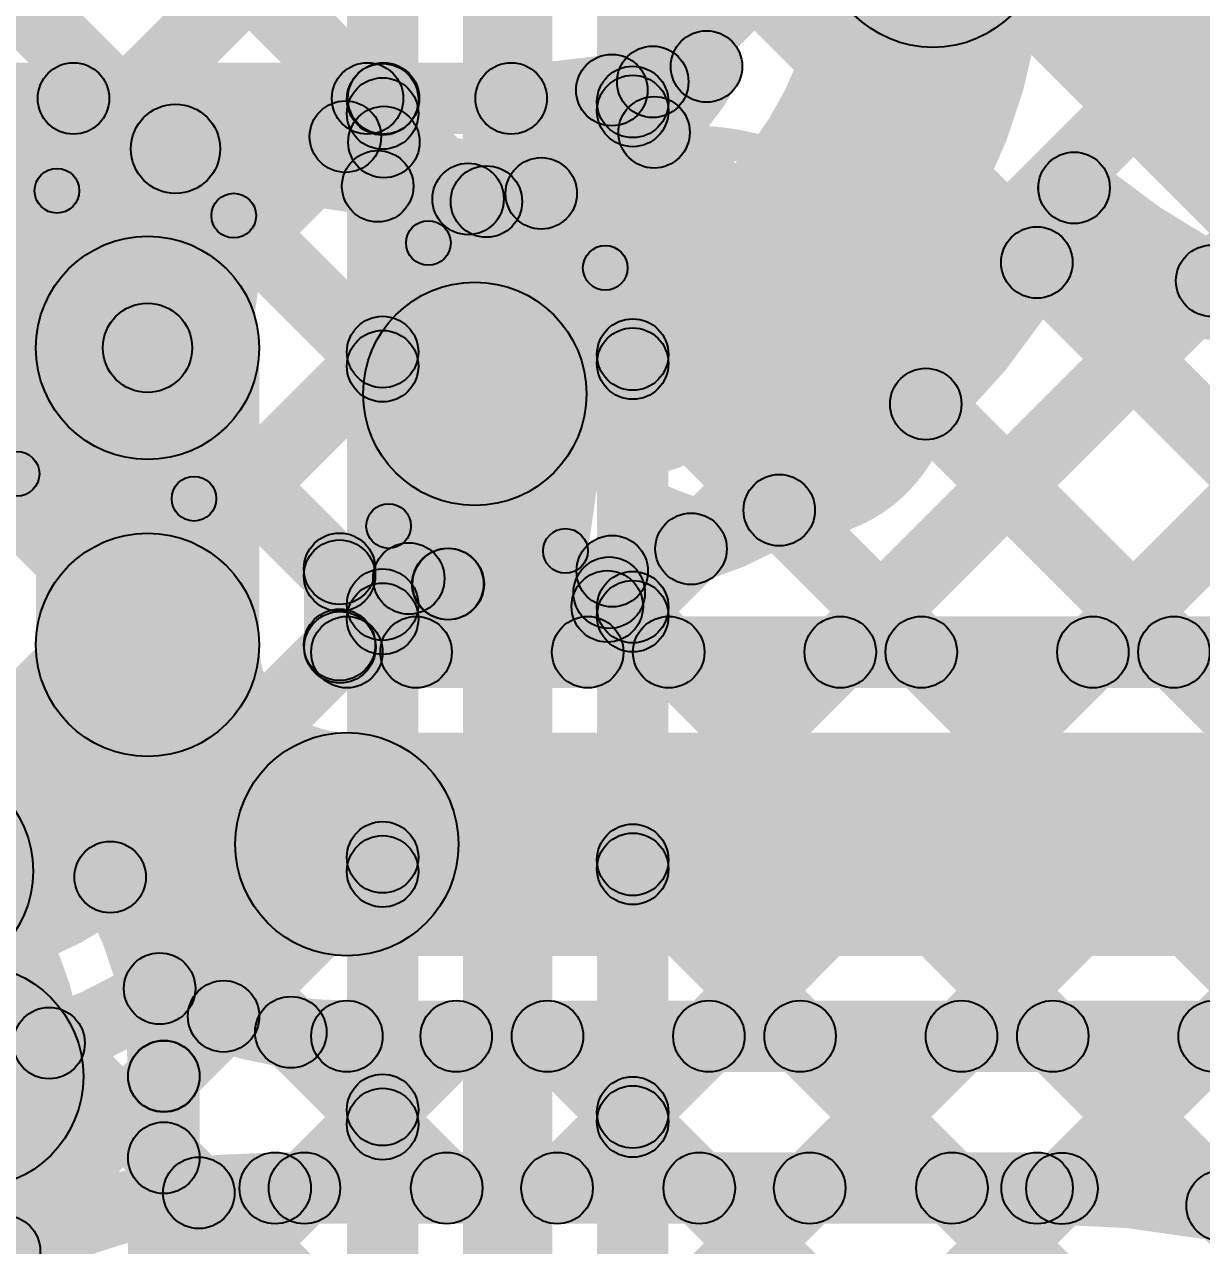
# Model space of a CAD drawing. Header units: millimetres. Extents: x -2.17 to 2.17, y -2.17 to 2.17.
# Drawn here: x 0.1759 to 0.3077, y 1.5085 to 1.6452 of the extents above; entities that cross this region are included whole.
import ezdxf

# ---------------------------------------------------------------- set-up
doc = ezdxf.new("R2010")
doc.units = ezdxf.units.MM
doc.header["$MEASUREMENT"] = 0
for name, color, linetype in [('BottomLayer', 5, 'Continuous'), ('Mechanical2', 216, 'Continuous'), ('TopLayer', 1, 'Continuous'), ('TopOverlay', 2, 'Continuous'), ('TopPaste', 8, 'Continuous'), ('TopSolder', 216, 'Continuous')]:
    doc.layers.add(name, color=color, linetype=linetype)

# ---------------------------------------------------------------- blocks, each defined once
blk = doc.blocks.new('C__0402_339')
at = {"layer": 'TopLayer'}
for points in [[(-0.0274999, -0.0125), (-0.0274999, 0.0125), (-0.009499900000000002, 0.0125), (-0.009499899999999997, -0.0125)], [(0.009499900000000002, -0.0125), (0.009499899999999997, 0.0125), (0.0274999, 0.0125), (0.0274999, -0.0125)]]:
    blk.add_hatch(color=1, dxfattribs=at).paths.add_polyline_path(points)
at = {"layer": 'TopOverlay'}
h = blk.add_hatch(color=2, dxfattribs=at)
edge = h.paths.add_edge_path()
edge.add_arc((-0.0310002, 0.0159999), 0.0025, 0, 360)
h = blk.add_hatch(color=2, dxfattribs=at)
edge = h.paths.add_edge_path()
edge.add_arc((-0.0310002, 0.0159999), 0.0025, 0, 360)
for points in [[(-0.031000187500125, 0.01349990000003125), (-0.031000212499875, 0.01849989999996875), (-0.011000012499875, 0.01849999999996875), (-0.010999987500125, 0.01350000000003125)], [(0.0110001, 0.0135), (0.0110001, 0.0185), (0.031, 0.0185), (0.031, 0.0135)], [(-0.02850000000004883, -0.01599998437495117), (-0.03349999999995117, -0.01600001562504883), (-0.03350019999995117, 0.01599988437495117), (-0.02850020000004883, 0.01599991562504883)], [(0.03350019999995117, -0.01599988437495117), (0.02850020000004883, -0.01599991562504883), (0.02850000000004883, 0.01599998437495117), (0.03349999999995117, 0.01600001562504883)], [(-0.031, -0.0185), (-0.031, -0.0135), (-0.0110001, -0.0135), (-0.0110001, -0.0185)], [(0.011000012499875, -0.01849999999996875), (0.010999987500125, -0.01350000000003125), (0.031000187500125, -0.01349990000003125), (0.031000212499875, -0.01849989999996875)]]:
    blk.add_hatch(color=2, dxfattribs=at).paths.add_polyline_path(points)
h = blk.add_hatch(color=2, dxfattribs=at)
edge = h.paths.add_edge_path()
edge.add_arc((-0.011, 0.016), 0.0025, 0, 360)
h = blk.add_hatch(color=2, dxfattribs=at)
edge = h.paths.add_edge_path()
edge.add_arc((0.0110001, 0.016), 0.0025, 0, 360)
h = blk.add_hatch(color=2, dxfattribs=at)
edge = h.paths.add_edge_path()
edge.add_arc((0.031, 0.016), 0.0025, 0, 360)
h = blk.add_hatch(color=2, dxfattribs=at)
edge = h.paths.add_edge_path()
edge.add_arc((0.031, 0.016), 0.0025, 0, 360)
h = blk.add_hatch(color=2, dxfattribs=at)
edge = h.paths.add_edge_path()
edge.add_arc((-0.031, -0.016), 0.0025, 0, 360)
h = blk.add_hatch(color=2, dxfattribs=at)
edge = h.paths.add_edge_path()
edge.add_arc((-0.031, -0.016), 0.0025, 0, 360)
h = blk.add_hatch(color=2, dxfattribs=at)
edge = h.paths.add_edge_path()
edge.add_arc((-0.0110001, -0.016), 0.0025, 0, 360)
h = blk.add_hatch(color=2, dxfattribs=at)
edge = h.paths.add_edge_path()
edge.add_arc((0.011, -0.016), 0.0025, 0, 360)
h = blk.add_hatch(color=2, dxfattribs=at)
edge = h.paths.add_edge_path()
edge.add_arc((0.0310002, -0.0159999), 0.0025, 0, 360)
h = blk.add_hatch(color=2, dxfattribs=at)
edge = h.paths.add_edge_path()
edge.add_arc((0.0310002, -0.0159999), 0.0025, 0, 360)
at = {"layer": 'TopPaste'}
for points in [[(-0.0274999, -0.0125), (-0.0274999, 0.0125), (-0.009499900000000002, 0.0125), (-0.009499899999999997, -0.0125)], [(0.009499900000000002, -0.0125), (0.009499899999999997, 0.0125), (0.0274999, 0.0125), (0.0274999, -0.0125)]]:
    blk.add_hatch(color=8, dxfattribs=at).paths.add_polyline_path(points)
at = {"layer": 'TopSolder'}
for points in [[(-0.0298621, -0.0148622), (-0.0298621, 0.0148622), (-0.007137700000000003, 0.0148622), (-0.007137699999999997, -0.0148622)], [(0.007137700000000003, -0.0148622), (0.007137699999999997, 0.0148622), (0.0298621, 0.0148622), (0.0298621, -0.0148622)]]:
    blk.add_hatch(color=216, dxfattribs=at).paths.add_polyline_path(points)
at = {"layer": 'TopOverlay'}
for centre in [(-0.0310002, 0.0159999), (-0.0310002, 0.0159999), (-0.011, 0.016), (0.0110001, 0.016), (0.031, 0.016), (0.031, 0.016), (-0.031, -0.016), (-0.031, -0.016), (-0.0110001, -0.016), (0.011, -0.016), (0.0310002, -0.0159999), (0.0310002, -0.0159999)]:
    blk.add_circle(centre, 0.0025, dxfattribs=at)

msp = doc.modelspace()

# ---------------------------------------------------------------- hatches: boundary and pattern name
at = {"layer": 'BottomLayer'}
for points in [[(-0.1946921271247462, 2.040236072875254), (-0.1890352728752538, 2.045892927124746), (0.2188284271247462, 1.638029227124746), (0.2131715728752538, 1.632372372875254)], [(-0.2200603271247462, 2.037319972875254), (-0.2144034728752538, 2.042976827124746), (0.2188284271247462, 1.609744927124746), (0.2131715728752538, 1.604088072875254)], [(0.2468284271247462, 1.633669272875254), (0.2411715728752538, 1.639326127124746), (0.5847202728752539, 1.982874827124746), (0.5903771271247461, 1.977217972875254)], [(0.2468284271247462, 1.605384972875254), (0.2411715728752538, 1.611041827124746), (0.6073953728752538, 1.977265627124746), (0.6130522271247462, 1.971608772875254)], [(0.2468284271247462, 1.577100672875254), (0.2411715728752538, 1.582757527124746), (0.6294214728752539, 1.971007427124746), (0.6350783271247461, 1.965350572875254)], [(0.2468284271247462, 1.548816372875254), (0.2411715728752538, 1.554473227124746), (0.6500539728752539, 1.963355627124746), (0.6557108271247462, 1.957698772875254)], [(0.2468284271247462, 1.520532072875254), (0.2411715728752538, 1.526188927124746), (0.6706864728752538, 1.955703827124746), (0.6763433271247461, 1.950046972875254)], [(0.2468284271247462, 1.492247772875254), (0.2411715728752538, 1.497904627124746), (0.6913189728752539, 1.948052027124746), (0.6969758271247462, 1.942395172875254)], [(0.2468284271247462, 1.463963472875254), (0.2411715728752538, 1.469620327124746), (0.7119515728752539, 1.940400327124746), (0.7176084271247462, 1.934743472875254)], [(-0.04348702712474619, 1.832462372875254), (-0.03783017287525381, 1.838119227124746), (0.2188284271247462, 1.581460627124746), (0.2131715728752538, 1.575803772875254)], [(-0.04962442712474619, 1.810315472875254), (-0.04396757287525381, 1.815972327124746), (0.2188284271247462, 1.553176327124746), (0.2131715728752538, 1.547519472875254)], [(-0.06934852712474619, 1.801755272875254), (-0.0636916728752538, 1.807412127124746), (0.2188284271247462, 1.524892027124746), (0.2131715728752538, 1.519235172875254)], [(0.2411656728752538, 1.689231172875254), (0.2468225271247462, 1.694888027124746), (1.347492627124746, 0.5942179271247462), (1.341835772875254, 0.5885610728752538)], [(0.22, 1.4392054), (0.212, 1.4392054), (0.212, 1.6913895), (0.22, 1.6913895)], [(0.235, 1.4238074), (0.225, 1.4238074), (0.225, 1.6913895), (0.235, 1.6913895)], [(0.248, 1.4392054), (0.24, 1.4392054), (0.24, 1.6913895), (0.248, 1.6913895)], [(0.1286010271247462, 1.572010472875254), (0.1229441728752538, 1.577667327124746), (0.2131715728752538, 1.667894727124746), (0.2188284271247462, 1.662237872875254)], [(0.2411715728752538, 1.660940972875254), (0.2468284271247462, 1.666597827124746), (1.319208327124746, 0.5942179271247462), (1.313551472875254, 0.5885610728752538)], [(0.1537617271247462, 1.568886872875254), (0.1481048728752538, 1.574543727124746), (0.2131715728752538, 1.639610427124746), (0.2188284271247462, 1.633953572875254)], [(0.2411715728752538, 1.632656672875254), (0.2468284271247462, 1.638313527124746), (1.290924027124746, 0.5942179271247462), (1.285267172875254, 0.5885610728752538)], [(0.1746527271247462, 1.561493572875254), (0.1689958728752538, 1.567150427124746), (0.2131715728752538, 1.611326127124746), (0.2188284271247462, 1.605669272875254)], [(0.2411715728752538, 1.604372372875254), (0.2468284271247462, 1.610029227124746), (1.262639727124746, 0.5942179271247462), (1.256982872875254, 0.5885610728752538)], [(0.1883255271247462, 1.546882072875254), (0.1826686728752538, 1.552538927124746), (0.2131715728752538, 1.583041827124746), (0.2188284271247462, 1.577384972875254)], [(0.2411715728752538, 1.576088072875254), (0.2468284271247462, 1.581744927124746), (1.234355427124746, 0.5942179271247462), (1.228698572875254, 0.5885610728752538)], [(0.1943284271247462, 1.524600672875254), (0.1886715728752538, 1.530257527124746), (0.2131715728752538, 1.554757527124746), (0.2188284271247462, 1.549100672875254)], [(0.2411715728752538, 1.547803772875254), (0.2468284271247462, 1.553460627124746), (1.206071127124746, 0.5942179271247462), (1.200414272875254, 0.5885610728752538)], [(0.1825, 1.4561986), (0.1575, 1.4561986), (0.1575, 1.5273895), (0.1825, 1.5273895)], [(0.1955, 1.4561986), (0.1875, 1.4561986), (0.1875, 1.5273895), (0.1955, 1.5273895)], [(0.1943284271247462, 1.496316372875254), (0.1886715728752538, 1.501973227124746), (0.2131715728752538, 1.526473227124746), (0.2188284271247462, 1.520816372875254)], [(0.2411715728752538, 1.519519472875254), (0.2468284271247462, 1.525176327124746), (1.177786827124746, 0.5942179271247462), (1.172129972875254, 0.5885610728752538)], [(0.1886715728752538, 1.515450872875254), (0.1943284271247462, 1.521107727124746), (0.2188284271247462, 1.496607727124746), (0.2131715728752538, 1.490950872875254)]]:
    msp.add_hatch(color=5, dxfattribs=at).paths.add_polyline_path(points)
h = msp.add_hatch(color=5, dxfattribs=at)
edge = h.paths.add_edge_path()
edge.add_arc((0.216, 1.636782), 0.004, 0, 360)
h = msp.add_hatch(color=5, dxfattribs=at)
edge = h.paths.add_edge_path()
edge.add_arc((0.244, 1.6364977), 0.004, 0, 360)
h = msp.add_hatch(color=5, dxfattribs=at)
edge = h.paths.add_edge_path()
edge.add_arc((0.244, 1.6354851), 0.004, 0, 360)
h = msp.add_hatch(color=5, dxfattribs=at)
edge = h.paths.add_edge_path()
edge.add_arc((0.216, 1.6352008), 0.004, 0, 360)
h = msp.add_hatch(color=5, dxfattribs=at)
edge = h.paths.add_edge_path()
edge.add_arc((0.216, 1.6084977), 0.004, 0, 360)
h = msp.add_hatch(color=5, dxfattribs=at)
edge = h.paths.add_edge_path()
edge.add_arc((0.244, 1.6082134), 0.004, 0, 360)
h = msp.add_hatch(color=5, dxfattribs=at)
edge = h.paths.add_edge_path()
edge.add_arc((0.216, 1.6069165), 0.004, 0, 360)
h = msp.add_hatch(color=5, dxfattribs=at)
edge = h.paths.add_edge_path()
edge.add_arc((0.244, 1.6072008), 0.004, 0, 360)
h = msp.add_hatch(color=5, dxfattribs=at)
edge = h.paths.add_edge_path()
edge.add_arc((0.216, 1.5802134), 0.004, 0, 360)
h = msp.add_hatch(color=5, dxfattribs=at)
edge = h.paths.add_edge_path()
edge.add_arc((0.244, 1.5799291), 0.004, 0, 360)
h = msp.add_hatch(color=5, dxfattribs=at)
edge = h.paths.add_edge_path()
edge.add_arc((0.216, 1.5786322), 0.004, 0, 360)
h = msp.add_hatch(color=5, dxfattribs=at)
edge = h.paths.add_edge_path()
edge.add_arc((0.244, 1.5789165), 0.004, 0, 360)
h = msp.add_hatch(color=5, dxfattribs=at)
edge = h.paths.add_edge_path()
edge.add_arc((0.216, 1.5519291), 0.004, 0, 360)
h = msp.add_hatch(color=5, dxfattribs=at)
edge = h.paths.add_edge_path()
edge.add_arc((0.244, 1.5516448), 0.004, 0, 360)
h = msp.add_hatch(color=5, dxfattribs=at)
edge = h.paths.add_edge_path()
edge.add_arc((0.244, 1.5506322), 0.004, 0, 360)
h = msp.add_hatch(color=5, dxfattribs=at)
edge = h.paths.add_edge_path()
edge.add_arc((0.1854971, 1.5497105), 0.004, 0, 360)
h = msp.add_hatch(color=5, dxfattribs=at)
edge = h.paths.add_edge_path()
edge.add_arc((0.216, 1.5503479), 0.004, 0, 360)
h = msp.add_hatch(color=5, dxfattribs=at)
edge = h.paths.add_edge_path()
edge.add_arc((0.17, 1.5273895), 0.0125, 0, 360)
h = msp.add_hatch(color=5, dxfattribs=at)
edge = h.paths.add_edge_path()
edge.add_arc((0.17, 1.5273895), 0.0125, 0, 360)
h = msp.add_hatch(color=5, dxfattribs=at)
edge = h.paths.add_edge_path()
edge.add_arc((0.1915, 1.5274291), 0.004, 0, 360)
h = msp.add_hatch(color=5, dxfattribs=at)
edge = h.paths.add_edge_path()
edge.add_arc((0.1915, 1.5273895), 0.004, 0, 360)
h = msp.add_hatch(color=5, dxfattribs=at)
edge = h.paths.add_edge_path()
edge.add_arc((0.1915, 1.5273895), 0.004, 0, 360)
h = msp.add_hatch(color=5, dxfattribs=at)
edge = h.paths.add_edge_path()
edge.add_arc((0.216, 1.5236448), 0.004, 0, 360)
h = msp.add_hatch(color=5, dxfattribs=at)
edge = h.paths.add_edge_path()
edge.add_arc((0.244, 1.5233605), 0.004, 0, 360)
h = msp.add_hatch(color=5, dxfattribs=at)
edge = h.paths.add_edge_path()
edge.add_arc((0.216, 1.5220636), 0.004, 0, 360)
h = msp.add_hatch(color=5, dxfattribs=at)
edge = h.paths.add_edge_path()
edge.add_arc((0.244, 1.5223479), 0.004, 0, 360)
h = msp.add_hatch(color=5, dxfattribs=at)
edge = h.paths.add_edge_path()
edge.add_arc((0.1915, 1.5182793), 0.004, 0, 360)
at = {"layer": 'TopLayer'}
h = msp.add_hatch(color=1, dxfattribs=at)
edge = h.paths.add_edge_path()
edge.add_arc((0.2776099, 1.6551048), 0.0125, 0, 360)
h = msp.add_hatch(color=1, dxfattribs=at)
edge = h.paths.add_edge_path()
edge.add_arc((0.2776099, 1.6551048), 0.0125, 0, 360)
h = msp.add_hatch(color=1, dxfattribs=at)
edge = h.paths.add_edge_path()
edge.add_arc((0.2522626, 1.6404617), 0.004, 0, 360)
h = msp.add_hatch(color=1, dxfattribs=at)
edge = h.paths.add_edge_path()
edge.add_arc((0.2522626, 1.6404617), 0.004, 0, 360)
h = msp.add_hatch(color=1, dxfattribs=at)
edge = h.paths.add_edge_path()
edge.add_arc((0.2462446, 1.6387423), 0.004, 0, 360)
for points in [[(0.1703787, 1.6328895), (0.1703787, 1.6408895), (0.1813917, 1.6408895), (0.1813917, 1.6328895)], [(0.1808350046304423, 1.632928428141839), (0.1819483953695577, 1.640850571858161), (0.2167010953695577, 1.635966371858161), (0.2155877046304423, 1.628044228141839)], [(0.1813917, 1.6328895), (0.1813917, 1.6408895), (0.2303956, 1.6408895), (0.2303956, 1.6328895)], [(0.2365899271247462, 1.623430772875254), (0.2309330728752538, 1.629087627124746), (0.2434161728752538, 1.641570727124746), (0.2490730271247462, 1.635913872875254)], [(0.2388368728752538, 1.634991572875254), (0.2444937271247462, 1.640648427124746), (0.2492210271247462, 1.635921127124746), (0.2435641728752538, 1.630264272875254)], [(0.2146581271247462, 1.629783272875254), (0.2090012728752538, 1.635440127124746), (0.2132790728752538, 1.639717927124746), (0.2189359271247462, 1.634061072875254)], [(0.2114830728752538, 1.634061072875254), (0.2171399271247462, 1.639717927124746), (0.2283979271247462, 1.628459927124746), (0.2227410728752538, 1.622803072875254)], [(0.2194095678464049, 1.626497276086217), (0.2114874321535951, 1.627610723913783), (0.2121833321535951, 1.632562023913783), (0.2201054678464049, 1.631448576086217)], [(0.1946314400477951, 1.608268332389674), (0.1847287599522049, 1.609660067610326), (0.1878601599522049, 1.631941067610326), (0.1977628400477951, 1.630549332389674)], [(0.2148917863149624, 1.623092930715969), (0.2160052136850376, 1.631015069284031), (0.2281777136850376, 1.629304269284031), (0.2270642863149624, 1.621382130715969)], [(0.2864200728752538, 1.615692672875254), (0.2920769271247462, 1.621349527124746), (0.3357085271247462, 1.577717927124746), (0.3300516728752538, 1.572061072875254)], [(0.2700731271247462, 1.572061072875254), (0.2644162728752538, 1.577717927124746), (0.3059965728752538, 1.619298227124746), (0.3116534271247462, 1.613641372875254)], [(0.1701691318782091, 1.606657160024087), (0.1715608681217909, 1.616559839975913), (0.1903759681217909, 1.613915539975913), (0.1889842318782091, 1.604012860024087)], [(0.2983574271247462, 1.572061072875254), (0.2927005728752538, 1.577717927124746), (0.3259391728752538, 1.610956527124746), (0.3315960271247462, 1.605299672875254)], [(0.2021801, 1.5757094), (0.1771801, 1.5757094), (0.1771801, 1.6089642), (0.2021801, 1.6089642)], [(0.2739829728752538, 1.599845472875254), (0.2796398271247462, 1.605502327124746), (0.3074242271247462, 1.577717927124746), (0.3017673728752538, 1.572061072875254)], [(0.2575814728752538, 1.587962672875254), (0.2632383271247462, 1.593619527124746), (0.2791399271247462, 1.577717927124746), (0.2734830728752538, 1.572061072875254)], [(0.2417888271247462, 1.572061072875254), (0.2361319728752538, 1.577717927124746), (0.2477012728752538, 1.589287227124746), (0.2533581271247462, 1.583630372875254)], [(0.2106234196516388, 1.580270226030765), (0.2117367803483612, 1.588192373969235), (0.2238580803483612, 1.586488873969235), (0.2227447196516388, 1.578566726030765)], [(0.2083516728752538, 1.580623872875254), (0.2140085271247462, 1.586280727124746), (0.2225713271247462, 1.577717927124746), (0.2169144728752538, 1.572061072875254)], [(0.2140543271247462, 1.572610872875254), (0.2083974728752538, 1.578267727124746), (0.2161004728752538, 1.585970727124746), (0.2217573271247462, 1.580313872875254)], [(0.2227971923413787, 1.578559329868983), (0.2239106076586213, 1.586481470131017), (0.2417092076586213, 1.583979970131017), (0.2405957923413787, 1.576057829868983)], [(0.2151801, 1.5757094), (0.2071801, 1.5757094), (0.2071801, 1.5842313), (0.2151801, 1.5842313)], [(0.2451135763293, 1.579462236445006), (0.2371914236707, 1.580575563554994), (0.2377452236707, 1.584516263554994), (0.2456673763293001, 1.583402936445006)], [(0.2385391728752538, 1.578720672875254), (0.2441960271247462, 1.584377527124746), (0.2508556271247462, 1.577717927124746), (0.2451987728752538, 1.572061072875254)], [(0.212, 1.5708895), (0.212, 1.5788895), (0.3451022, 1.5788895), (0.3451022, 1.5708895)], [(0.212, 1.5408895), (0.212, 1.5658895), (0.3465739, 1.5658895), (0.3465739, 1.5408895)], [(0.1727495271247462, 1.503021772875254), (0.1670926728752538, 1.508678627124746), (0.1953641728752538, 1.536950127124746), (0.2010210271247462, 1.531293272875254)], [(0.212, 1.5278895), (0.212, 1.5358895), (0.3465739, 1.5358895), (0.3465739, 1.5278895)], [(0.2028938728752538, 1.529513072875254), (0.2085507271247462, 1.535169927124746), (0.2260027271247462, 1.517717927124746), (0.2203458728752538, 1.512061072875254)], [(0.2100731271247462, 1.512061072875254), (0.2044162728752538, 1.517717927124746), (0.2214162728752538, 1.534717927124746), (0.2270731271247462, 1.529061072875254)], [(0.2316301728752538, 1.529061072875254), (0.2372870271247462, 1.534717927124746), (0.2542870271247462, 1.517717927124746), (0.2486301728752538, 1.512061072875254)], [(0.2383574271247462, 1.512061072875254), (0.2327005728752538, 1.517717927124746), (0.2497005728752538, 1.534717927124746), (0.2553574271247462, 1.529061072875254)], [(0.2599144728752538, 1.529061072875254), (0.2655713271247462, 1.534717927124746), (0.2825713271247462, 1.517717927124746), (0.2769144728752538, 1.512061072875254)], [(0.2666417271247462, 1.512061072875254), (0.2609848728752538, 1.517717927124746), (0.2779848728752538, 1.534717927124746), (0.2836417271247462, 1.529061072875254)], [(0.2881987728752538, 1.529061072875254), (0.2938556271247462, 1.534717927124746), (0.3128208271247462, 1.515752727124746), (0.3071639728752538, 1.510095872875254)], [(0.2948907271247462, 1.512025772875254), (0.2892338728752538, 1.517682627124746), (0.3062691728752538, 1.534717927124746), (0.3119260271247462, 1.529061072875254)], [(0.1758261728752538, 1.528296472875254), (0.1814830271247462, 1.533953327124746), (0.1982527271247462, 1.517183627124746), (0.1925958728752538, 1.511526772875254)], [(0.1497772728752538, 1.526061072875254), (0.1554341271247462, 1.531717927124746), (0.1764883271247462, 1.510663727124746), (0.1708314728752538, 1.505006872875254)], [(0.2039731, 1.5108895), (0.2039731, 1.5188895), (0.2892744, 1.5188895), (0.2892744, 1.5108895)]]:
    msp.add_hatch(color=1, dxfattribs=at).paths.add_polyline_path(points)
h = msp.add_hatch(color=1, dxfattribs=at)
edge = h.paths.add_edge_path()
edge.add_arc((0.1813917, 1.6368895), 0.004, 0, 360)
h = msp.add_hatch(color=1, dxfattribs=at)
edge = h.paths.add_edge_path()
edge.add_arc((0.1813917, 1.6368895), 0.004, 0, 360)
h = msp.add_hatch(color=1, dxfattribs=at)
edge = h.paths.add_edge_path()
edge.add_arc((0.1813917, 1.6368895), 0.004, 0, 360)
h = msp.add_hatch(color=1, dxfattribs=at)
edge = h.paths.add_edge_path()
edge.add_arc((0.2143115, 1.6368895), 0.004, 0, 360)
h = msp.add_hatch(color=1, dxfattribs=at)
edge = h.paths.add_edge_path()
edge.add_arc((0.2161075, 1.6368895), 0.004, 0, 360)
h = msp.add_hatch(color=1, dxfattribs=at)
edge = h.paths.add_edge_path()
edge.add_arc((0.2303956, 1.6368895), 0.004, 0, 360)
h = msp.add_hatch(color=1, dxfattribs=at)
edge = h.paths.add_edge_path()
edge.add_arc((0.2303956, 1.6368895), 0.004, 0, 360)
h = msp.add_hatch(color=1, dxfattribs=at)
edge = h.paths.add_edge_path()
edge.add_arc((0.2416653, 1.63782), 0.004, 0, 360)
h = msp.add_hatch(color=1, dxfattribs=at)
edge = h.paths.add_edge_path()
edge.add_arc((0.2118297, 1.6326117), 0.004, 0, 360)
h = msp.add_hatch(color=1, dxfattribs=at)
edge = h.paths.add_edge_path()
edge.add_arc((0.2463926, 1.6330927), 0.004, 0, 360)
h = msp.add_hatch(color=1, dxfattribs=at)
edge = h.paths.add_edge_path()
edge.add_arc((0.1928115, 1.6312452), 0.005, 0, 360)
h = msp.add_hatch(color=1, dxfattribs=at)
edge = h.paths.add_edge_path()
edge.add_arc((0.2161444, 1.6320053), 0.004, 0, 360)
h = msp.add_hatch(color=1, dxfattribs=at)
edge = h.paths.add_edge_path()
edge.add_arc((0.2161444, 1.6320053), 0.004, 0, 360)
h = msp.add_hatch(color=1, dxfattribs=at)
edge = h.paths.add_edge_path()
edge.add_arc((0.2154485, 1.627054), 0.004, 0, 360)
h = msp.add_hatch(color=1, dxfattribs=at)
edge = h.paths.add_edge_path()
edge.add_arc((0.2154485, 1.627054), 0.004, 0, 360)
h = msp.add_hatch(color=1, dxfattribs=at)
edge = h.paths.add_edge_path()
edge.add_arc((0.2337615, 1.6262592), 0.004, 0, 360)
h = msp.add_hatch(color=1, dxfattribs=at)
edge = h.paths.add_edge_path()
edge.add_arc((0.2934153, 1.6268808), 0.004, 0, 360)
h = msp.add_hatch(color=1, dxfattribs=at)
edge = h.paths.add_edge_path()
edge.add_arc((0.2934154, 1.6268809), 0.004, 0, 360)
h = msp.add_hatch(color=1, dxfattribs=at)
edge = h.paths.add_edge_path()
edge.add_arc((0.2255695, 1.6256315), 0.004, 0, 360)
h = msp.add_hatch(color=1, dxfattribs=at)
edge = h.paths.add_edge_path()
edge.add_arc((0.227621, 1.6253432), 0.004, 0, 360)
h = msp.add_hatch(color=1, dxfattribs=at)
edge = h.paths.add_edge_path()
edge.add_arc((0.227621, 1.6253432), 0.004, 0, 360)
h = msp.add_hatch(color=1, dxfattribs=at)
edge = h.paths.add_edge_path()
edge.add_arc((0.2892485, 1.6185211), 0.004, 0, 360)
h = msp.add_hatch(color=1, dxfattribs=at)
edge = h.paths.add_edge_path()
edge.add_arc((0.1896801, 1.6089642), 0.0125, 0, 360)
h = msp.add_hatch(color=1, dxfattribs=at)
edge = h.paths.add_edge_path()
edge.add_arc((0.308825, 1.6164698), 0.004, 0, 360)
h = msp.add_hatch(color=1, dxfattribs=at)
edge = h.paths.add_edge_path()
edge.add_arc((0.2263199, 1.6038148), 0.0125, 0, 360)
h = msp.add_hatch(color=1, dxfattribs=at)
edge = h.paths.add_edge_path()
edge.add_arc((0.1896801, 1.6089642), 0.005, 0, 360)
h = msp.add_hatch(color=1, dxfattribs=at)
edge = h.paths.add_edge_path()
edge.add_arc((0.1896801, 1.6089642), 0.005, 0, 360)
h = msp.add_hatch(color=1, dxfattribs=at)
edge = h.paths.add_edge_path()
edge.add_arc((0.2768114, 1.6026739), 0.004, 0, 360)
h = msp.add_hatch(color=1, dxfattribs=at)
edge = h.paths.add_edge_path()
edge.add_arc((0.2604099, 1.5907911), 0.004, 0, 360)
h = msp.add_hatch(color=1, dxfattribs=at)
edge = h.paths.add_edge_path()
edge.add_arc((0.2505297, 1.5864588), 0.004, 0, 360)
h = msp.add_hatch(color=1, dxfattribs=at)
edge = h.paths.add_edge_path()
edge.add_arc((0.1896801, 1.5757094), 0.0125, 0, 360)
h = msp.add_hatch(color=1, dxfattribs=at)
edge = h.paths.add_edge_path()
edge.add_arc((0.1896801, 1.5757094), 0.0125, 0, 360)
h = msp.add_hatch(color=1, dxfattribs=at)
edge = h.paths.add_edge_path()
edge.add_arc((0.1896801, 1.5757094), 0.0125, 0, 360)
h = msp.add_hatch(color=1, dxfattribs=at)
edge = h.paths.add_edge_path()
edge.add_arc((0.2111801, 1.5842313), 0.004, 0, 360)
h = msp.add_hatch(color=1, dxfattribs=at)
edge = h.paths.add_edge_path()
edge.add_arc((0.2111801, 1.5842313), 0.004, 0, 360)
h = msp.add_hatch(color=1, dxfattribs=at)
edge = h.paths.add_edge_path()
edge.add_arc((0.2111801, 1.5834523), 0.004, 0, 360)
h = msp.add_hatch(color=1, dxfattribs=at)
edge = h.paths.add_edge_path()
edge.add_arc((0.2417063, 1.5839596), 0.004, 0, 360)
h = msp.add_hatch(color=1, dxfattribs=at)
edge = h.paths.add_edge_path()
edge.add_arc((0.2417063, 1.5839596), 0.004, 0, 360)
h = msp.add_hatch(color=1, dxfattribs=at)
edge = h.paths.add_edge_path()
edge.add_arc((0.2189289, 1.5831423), 0.004, 0, 360)
h = msp.add_hatch(color=1, dxfattribs=at)
edge = h.paths.add_edge_path()
edge.add_arc((0.2233014, 1.5825278), 0.004, 0, 360)
h = msp.add_hatch(color=1, dxfattribs=at)
edge = h.paths.add_edge_path()
edge.add_arc((0.2233539, 1.5825204), 0.004, 0, 360)
h = msp.add_hatch(color=1, dxfattribs=at)
edge = h.paths.add_edge_path()
edge.add_arc((0.2413676, 1.5815491), 0.004, 0, 360)
h = msp.add_hatch(color=1, dxfattribs=at)
edge = h.paths.add_edge_path()
edge.add_arc((0.2411525, 1.5800189), 0.004, 0, 360)
h = msp.add_hatch(color=1, dxfattribs=at)
edge = h.paths.add_edge_path()
edge.add_arc((0.2411525, 1.5800189), 0.004, 0, 360)
h = msp.add_hatch(color=1, dxfattribs=at)
edge = h.paths.add_edge_path()
edge.add_arc((0.2111801, 1.5757094), 0.004, 0, 360)
h = msp.add_hatch(color=1, dxfattribs=at)
edge = h.paths.add_edge_path()
edge.add_arc((0.2112259, 1.5754393), 0.004, 0, 360)
h = msp.add_hatch(color=1, dxfattribs=at)
edge = h.paths.add_edge_path()
edge.add_arc((0.212, 1.5748895), 0.004, 0, 360)
h = msp.add_hatch(color=1, dxfattribs=at)
edge = h.paths.add_edge_path()
edge.add_arc((0.2197429, 1.5748895), 0.004, 0, 360)
h = msp.add_hatch(color=1, dxfattribs=at)
edge = h.paths.add_edge_path()
edge.add_arc((0.2389604, 1.5748895), 0.004, 0, 360)
h = msp.add_hatch(color=1, dxfattribs=at)
edge = h.paths.add_edge_path()
edge.add_arc((0.2480272, 1.5748895), 0.004, 0, 360)
h = msp.add_hatch(color=1, dxfattribs=at)
edge = h.paths.add_edge_path()
edge.add_arc((0.2672447, 1.5748895), 0.004, 0, 360)
h = msp.add_hatch(color=1, dxfattribs=at)
edge = h.paths.add_edge_path()
edge.add_arc((0.2763115, 1.5748895), 0.004, 0, 360)
h = msp.add_hatch(color=1, dxfattribs=at)
edge = h.paths.add_edge_path()
edge.add_arc((0.295529, 1.5748895), 0.004, 0, 360)
h = msp.add_hatch(color=1, dxfattribs=at)
edge = h.paths.add_edge_path()
edge.add_arc((0.3045958, 1.5748895), 0.004, 0, 360)
h = msp.add_hatch(color=1, dxfattribs=at)
edge = h.paths.add_edge_path()
edge.add_arc((0.212, 1.5533895), 0.0125, 0, 360)
h = msp.add_hatch(color=1, dxfattribs=at)
edge = h.paths.add_edge_path()
edge.add_arc((0.212, 1.5533895), 0.0125, 0, 360)
h = msp.add_hatch(color=1, dxfattribs=at)
edge = h.paths.add_edge_path()
edge.add_arc((0.1643602, 1.5503895), 0.0125, 0, 360)
h = msp.add_hatch(color=1, dxfattribs=at)
edge = h.paths.add_edge_path()
edge.add_arc((0.1643602, 1.5503895), 0.0125, 0, 360)
h = msp.add_hatch(color=1, dxfattribs=at)
edge = h.paths.add_edge_path()
edge.add_arc((0.191034, 1.5372307), 0.004, 0, 360)
h = msp.add_hatch(color=1, dxfattribs=at)
edge = h.paths.add_edge_path()
edge.add_arc((0.191034, 1.5372307), 0.004, 0, 360)
h = msp.add_hatch(color=1, dxfattribs=at)
edge = h.paths.add_edge_path()
edge.add_arc((0.1981926, 1.5341217), 0.004, 0, 360)
h = msp.add_hatch(color=1, dxfattribs=at)
edge = h.paths.add_edge_path()
edge.add_arc((0.2057223, 1.5323415), 0.004, 0, 360)
h = msp.add_hatch(color=1, dxfattribs=at)
edge = h.paths.add_edge_path()
edge.add_arc((0.212, 1.5318895), 0.004, 0, 360)
h = msp.add_hatch(color=1, dxfattribs=at)
edge = h.paths.add_edge_path()
edge.add_arc((0.212, 1.5318895), 0.004, 0, 360)
h = msp.add_hatch(color=1, dxfattribs=at)
edge = h.paths.add_edge_path()
edge.add_arc((0.2242447, 1.5318895), 0.004, 0, 360)
h = msp.add_hatch(color=1, dxfattribs=at)
edge = h.paths.add_edge_path()
edge.add_arc((0.2344586, 1.5318895), 0.004, 0, 360)
h = msp.add_hatch(color=1, dxfattribs=at)
edge = h.paths.add_edge_path()
edge.add_arc((0.252529, 1.5318895), 0.004, 0, 360)
h = msp.add_hatch(color=1, dxfattribs=at)
edge = h.paths.add_edge_path()
edge.add_arc((0.2627429, 1.5318895), 0.004, 0, 360)
h = msp.add_hatch(color=1, dxfattribs=at)
edge = h.paths.add_edge_path()
edge.add_arc((0.2808133, 1.5318895), 0.004, 0, 360)
h = msp.add_hatch(color=1, dxfattribs=at)
edge = h.paths.add_edge_path()
edge.add_arc((0.2910272, 1.5318895), 0.004, 0, 360)
h = msp.add_hatch(color=1, dxfattribs=at)
edge = h.paths.add_edge_path()
edge.add_arc((0.3090976, 1.5318895), 0.004, 0, 360)
h = msp.add_hatch(color=1, dxfattribs=at)
edge = h.paths.add_edge_path()
edge.add_arc((0.1786546, 1.5311249), 0.004, 0, 360)
h = msp.add_hatch(color=1, dxfattribs=at)
edge = h.paths.add_edge_path()
edge.add_arc((0.1954243, 1.5143552), 0.004, 0, 360)
h = msp.add_hatch(color=1, dxfattribs=at)
edge = h.paths.add_edge_path()
edge.add_arc((0.2039731, 1.5148895), 0.004, 0, 360)
h = msp.add_hatch(color=1, dxfattribs=at)
edge = h.paths.add_edge_path()
edge.add_arc((0.2039731, 1.5148895), 0.004, 0, 360)
h = msp.add_hatch(color=1, dxfattribs=at)
edge = h.paths.add_edge_path()
edge.add_arc((0.2072447, 1.5148895), 0.004, 0, 360)
h = msp.add_hatch(color=1, dxfattribs=at)
edge = h.paths.add_edge_path()
edge.add_arc((0.2231743, 1.5148895), 0.004, 0, 360)
h = msp.add_hatch(color=1, dxfattribs=at)
edge = h.paths.add_edge_path()
edge.add_arc((0.235529, 1.5148895), 0.004, 0, 360)
h = msp.add_hatch(color=1, dxfattribs=at)
edge = h.paths.add_edge_path()
edge.add_arc((0.2514586, 1.5148895), 0.004, 0, 360)
h = msp.add_hatch(color=1, dxfattribs=at)
edge = h.paths.add_edge_path()
edge.add_arc((0.2638133, 1.5148895), 0.004, 0, 360)
h = msp.add_hatch(color=1, dxfattribs=at)
edge = h.paths.add_edge_path()
edge.add_arc((0.2797429, 1.5148895), 0.004, 0, 360)
h = msp.add_hatch(color=1, dxfattribs=at)
edge = h.paths.add_edge_path()
edge.add_arc((0.2892744, 1.5148895), 0.004, 0, 360)
h = msp.add_hatch(color=1, dxfattribs=at)
edge = h.paths.add_edge_path()
edge.add_arc((0.2892744, 1.5148895), 0.004, 0, 360)
h = msp.add_hatch(color=1, dxfattribs=at)
edge = h.paths.add_edge_path()
edge.add_arc((0.2920623, 1.5148542), 0.004, 0, 360)
h = msp.add_hatch(color=1, dxfattribs=at)
edge = h.paths.add_edge_path()
edge.add_arc((0.3099924, 1.5129243), 0.004, 0, 360)
h = msp.add_hatch(color=1, dxfattribs=at)
edge = h.paths.add_edge_path()
edge.add_arc((0.1736599, 1.5078353), 0.004, 0, 360)

# ---------------------------------------------------------------- linework, layer by layer
at = {"layer": 'BottomLayer'}
for points, const_width in [([(0.147, 1.5718895, -0.4142135623730951), (0.1915, 1.5273895)], 0.008), ([(0.147, 1.5503895, -0.4142135623730951), (0.17, 1.5273895)], 0.025), ([(0.1248091, 1.5013895, -0.4142135623730951), (0.17, 1.4561986)], 0.025)]:
    msp.add_lwpolyline(points, format="xyb", dxfattribs=dict(at, const_width=const_width))
for centre, radius in [((0.216, 1.636782), 0.004), ((0.244, 1.6364977), 0.004), ((0.244, 1.6354851), 0.004), ((0.216, 1.6352008), 0.004), ((0.216, 1.6084977), 0.004), ((0.244, 1.6082134), 0.004), ((0.216, 1.6069165), 0.004), ((0.244, 1.6072008), 0.004), ((0.216, 1.5802134), 0.004), ((0.244, 1.5799291), 0.004), ((0.216, 1.5786322), 0.004), ((0.244, 1.5789165), 0.004), ((0.216, 1.5519291), 0.004), ((0.244, 1.5516448), 0.004), ((0.244, 1.5506322), 0.004), ((0.1854971, 1.5497105), 0.004), ((0.216, 1.5503479), 0.004), ((0.17, 1.5273895), 0.0125), ((0.17, 1.5273895), 0.0125), ((0.1915, 1.5274291), 0.004), ((0.1915, 1.5273895), 0.004), ((0.1915, 1.5273895), 0.004), ((0.216, 1.5236448), 0.004), ((0.244, 1.5233605), 0.004), ((0.216, 1.5220636), 0.004), ((0.244, 1.5223479), 0.004), ((0.1915, 1.5182793), 0.004)]:
    msp.add_circle(centre, radius, dxfattribs=at)
at = {"layer": 'Mechanical2', "const_width": 0.01}
for points in [[(2.1653543, 0.001, 1), (-2.1653543, 0.001, 1)], [(2.081354, -0.01, 1), (-2.049354, -0.01, 1)], [(1.8405512, 0.001, 1), (-1.8405512, 0.001, 1)], [(1.6437008, 0.001, 1), (-1.6437008, 0.001, 1)], [(1.503937, 0, 1), (-1.503937, 0, 1)]]:
    msp.add_lwpolyline(points, format="xyb", close=True, dxfattribs=at)
at = {"layer": 'TopLayer'}
for points, const_width in [([(0.3578242, 1.6253895, -0.4142135623730951), (0.2776099, 1.7056038)], 0.025), ([(0.3578242, 1.6468895, -0.2458953997310654), (0.3095767, 1.6721442)], 0.008), ([(0.2776099, 1.6551048, -0.4142135623730951), (0.2263199, 1.6038148)], 0.025), ([(0.2522626, 1.6404617, -0.2588725221573144), (0.227621, 1.6253432)], 0.008), ([(0.2522626, 1.6404617, -0.08114310391090832), (0.2303956, 1.6368895)], 0.008), ([(0.2934153, 1.6268808, -0.2446172790805887), (0.2417063, 1.5839596)], 0.008), ([(0.3523691, 1.6040359, -0.1593450077966597), (0.2934154, 1.6268809)], 0.008), ([(0.1896801, 1.5757094, -0.4142135623730951), (0.1643602, 1.5503895)], 0.025), ([(0.212, 1.5533895, -0.4142135623730951), (0.1896801, 1.5757094)], 0.025), ([(0.191034, 1.5372307, -0.1527092557360269), (0.1643602, 1.5288895)], 0.008), ([(0.212, 1.5318895, -0.1253753073605729), (0.191034, 1.5372307)], 0.008), ([(0.1592415, 1.4983181, -0.179277852960519), (0.2039731, 1.5148895)], 0.008), ([(0.2892744, 1.5148895, -0.2903942353425649), (0.3889545, 1.4516648)], 0.008)]:
    msp.add_lwpolyline(points, format="xyb", dxfattribs=dict(at, const_width=const_width))
for centre, radius in [((0.2776099, 1.6551048), 0.0125), ((0.2776099, 1.6551048), 0.0125), ((0.2522626, 1.6404617), 0.004), ((0.2522626, 1.6404617), 0.004), ((0.2462446, 1.6387423), 0.004), ((0.1813917, 1.6368895), 0.004), ((0.1813917, 1.6368895), 0.004), ((0.1813917, 1.6368895), 0.004), ((0.2143115, 1.6368895), 0.004), ((0.2161075, 1.6368895), 0.004), ((0.2303956, 1.6368895), 0.004), ((0.2303956, 1.6368895), 0.004), ((0.2416653, 1.63782), 0.004), ((0.2118297, 1.6326117), 0.004), ((0.2463926, 1.6330927), 0.004), ((0.1928115, 1.6312452), 0.005), ((0.2161444, 1.6320053), 0.004), ((0.2161444, 1.6320053), 0.004), ((0.2154485, 1.627054), 0.004), ((0.2154485, 1.627054), 0.004), ((0.2337615, 1.6262592), 0.004), ((0.2934153, 1.6268808), 0.004), ((0.2934154, 1.6268809), 0.004), ((0.2255695, 1.6256315), 0.004), ((0.227621, 1.6253432), 0.004), ((0.227621, 1.6253432), 0.004), ((0.2892485, 1.6185211), 0.004), ((0.1896801, 1.6089642), 0.0125), ((0.308825, 1.6164698), 0.004), ((0.2263199, 1.6038148), 0.0125), ((0.1896801, 1.6089642), 0.005), ((0.1896801, 1.6089642), 0.005), ((0.2768114, 1.6026739), 0.004), ((0.2604099, 1.5907911), 0.004), ((0.2505297, 1.5864588), 0.004), ((0.1896801, 1.5757094), 0.0125), ((0.1896801, 1.5757094), 0.0125), ((0.1896801, 1.5757094), 0.0125), ((0.2111801, 1.5842313), 0.004), ((0.2111801, 1.5842313), 0.004), ((0.2111801, 1.5834523), 0.004), ((0.2417063, 1.5839596), 0.004), ((0.2417063, 1.5839596), 0.004), ((0.2189289, 1.5831423), 0.004), ((0.2233014, 1.5825278), 0.004), ((0.2233539, 1.5825204), 0.004), ((0.2413676, 1.5815491), 0.004), ((0.2411525, 1.5800189), 0.004), ((0.2411525, 1.5800189), 0.004), ((0.2111801, 1.5757094), 0.004), ((0.2112259, 1.5754393), 0.004), ((0.212, 1.5748895), 0.004), ((0.2197429, 1.5748895), 0.004), ((0.2389604, 1.5748895), 0.004), ((0.2480272, 1.5748895), 0.004), ((0.2672447, 1.5748895), 0.004), ((0.2763115, 1.5748895), 0.004), ((0.295529, 1.5748895), 0.004), ((0.3045958, 1.5748895), 0.004), ((0.212, 1.5533895), 0.0125), ((0.212, 1.5533895), 0.0125), ((0.1643602, 1.5503895), 0.0125), ((0.1643602, 1.5503895), 0.0125), ((0.191034, 1.5372307), 0.004), ((0.191034, 1.5372307), 0.004), ((0.1981926, 1.5341217), 0.004), ((0.2057223, 1.5323415), 0.004), ((0.212, 1.5318895), 0.004), ((0.212, 1.5318895), 0.004), ((0.2242447, 1.5318895), 0.004), ((0.2344586, 1.5318895), 0.004), ((0.252529, 1.5318895), 0.004), ((0.2627429, 1.5318895), 0.004), ((0.2808133, 1.5318895), 0.004), ((0.2910272, 1.5318895), 0.004), ((0.3090976, 1.5318895), 0.004), ((0.1786546, 1.5311249), 0.004), ((0.1954243, 1.5143552), 0.004), ((0.2039731, 1.5148895), 0.004), ((0.2039731, 1.5148895), 0.004), ((0.2072447, 1.5148895), 0.004), ((0.2231743, 1.5148895), 0.004), ((0.235529, 1.5148895), 0.004), ((0.2514586, 1.5148895), 0.004), ((0.2638133, 1.5148895), 0.004), ((0.2797429, 1.5148895), 0.004), ((0.2892744, 1.5148895), 0.004), ((0.2892744, 1.5148895), 0.004), ((0.2920623, 1.5148542), 0.004), ((0.3099924, 1.5129243), 0.004), ((0.1736599, 1.5078353), 0.004)]:
    msp.add_circle(centre, radius, dxfattribs=at)

# ---------------------------------------------------------------- block references
at = {"rotation": 351.9999999999999}
msp.add_blockref('C__0402_339', (0.208, 1.6063895), dxfattribs=at)

# ---------------------------------------------------------------- texts
at = {"layer": 'TopOverlay'}
msp.add_text('@', height=0.04, rotation=82, dxfattribs=at).set_placement((0.269, 1.5813895))

doc.saveas('drawing.dxf')
